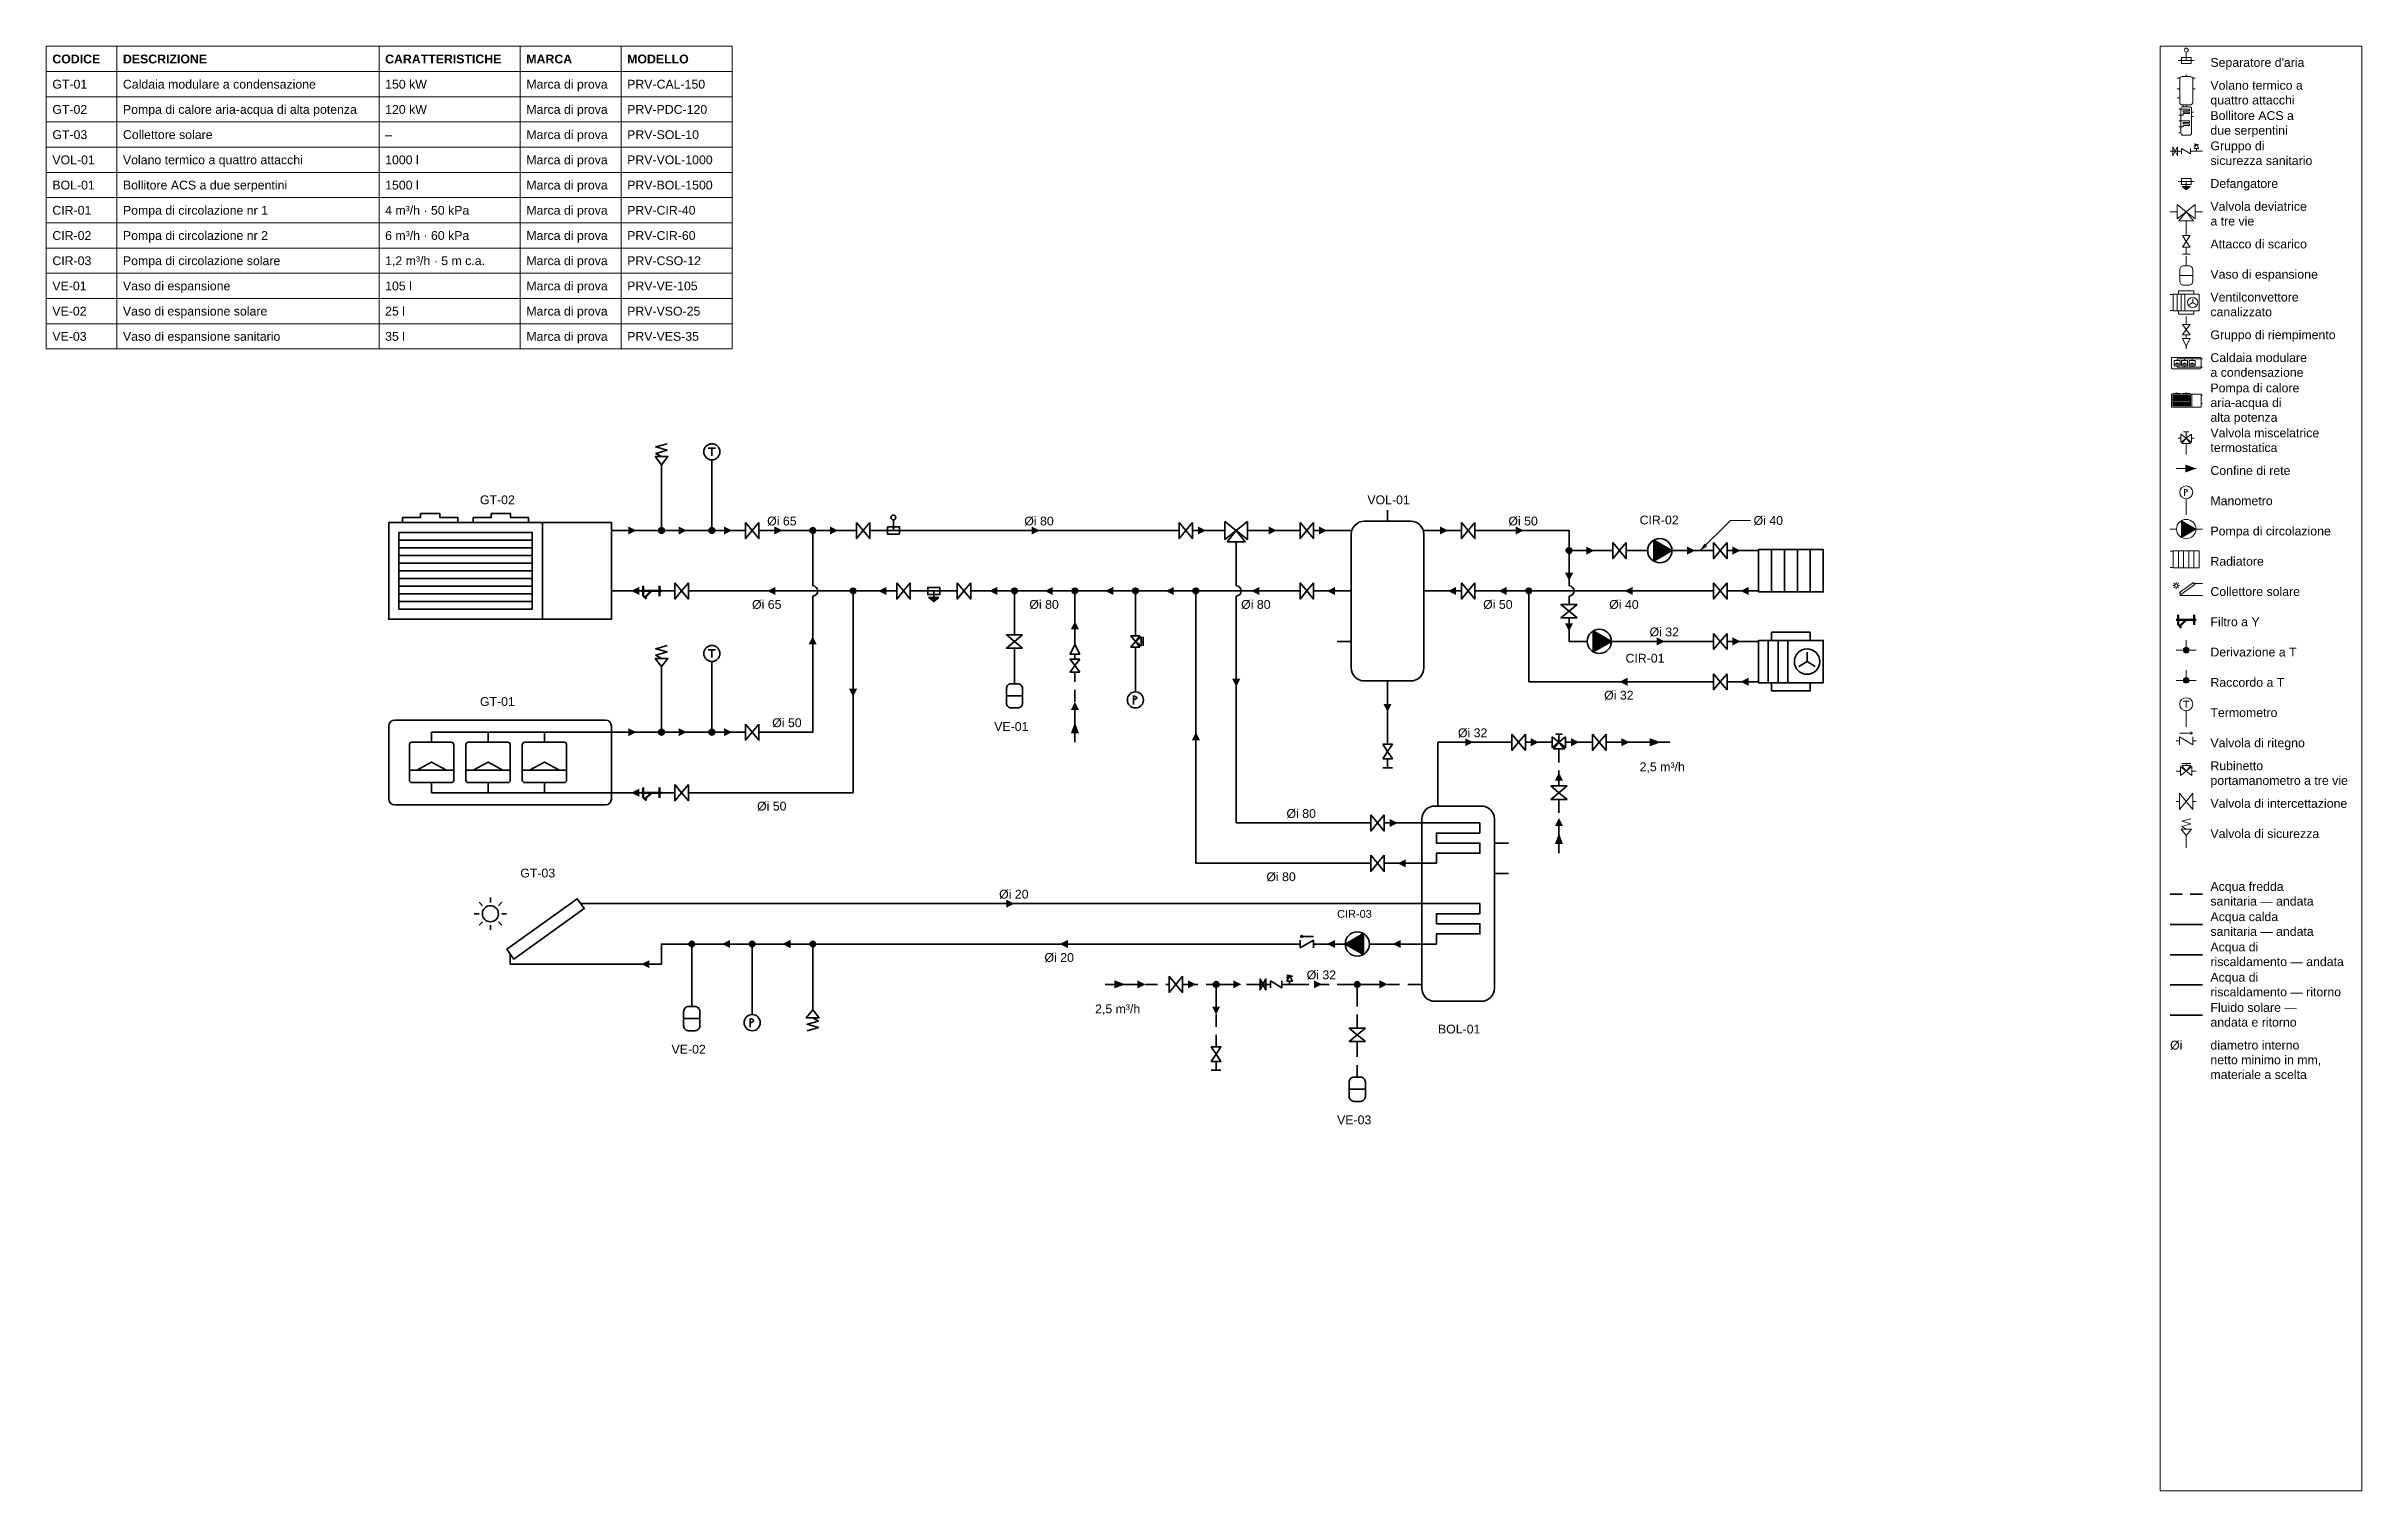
# Model space of a CAD drawing. Header units: millimetres. Extents: x 10 to 584, y 46 to 404.
import ezdxf

# ---------------------------------------------------------------- set-up
doc = ezdxf.new("R2010")
doc.units = ezdxf.units.MM
doc.linetypes.add('NOVEC_TRATTO_3_2', pattern=[5, 3, -2])
for name, color, linetype, lineweight in [('M-ANNO-DIAM', 7, 'Continuous', 18), ('M-ANNO-IDEN', 7, 'Continuous', 18), ('M-ANNO-LEGN', 7, 'Continuous', 18), ('M-ANNO-SCHD', 7, 'Continuous', 18), ('M-DIAG-EQPM', 7, 'Continuous', 35)]:
    doc.layers.add(name, color=color, linetype=linetype, lineweight=lineweight)
for name, color, linetype, lineweight, true_color in [('M-HWTR-RETN', 142, 'Continuous', 35, 0x2471a3), ('M-HWTR-SPLY', 22, 'Continuous', 35, 0xc0392b), ('M-SOLR-RETN', 222, 'Continuous', 35, 0xc71585), ('M-SOLR-SPLY', 222, 'Continuous', 35, 0xc71585), ('P-DOMW-CPIP', 161, 'NOVEC_TRATTO_3_2', 35, 0x5dade2), ('P-DOMW-HPIP', 30, 'Continuous', 35, 0xd68910)]:
    doc.layers.add(name, color=color, linetype=linetype, lineweight=lineweight, true_color=true_color)
doc.styles.add('NOVEC_ARIAL', font='arial.ttf')
doc.styles.add('NOVEC_ARIAL_GRASSETTO', font='arialbd.ttf')

# ---------------------------------------------------------------- blocks, each defined once
blk = doc.blocks.new('NoveC_FlowArrow')
h = blk.add_hatch(color=0)
h.dxf.hatch_style = 1
h.paths.add_polyline_path([(0, 0), (-2, 1), (-2, -1)])
blk = doc.blocks.new('NoveC_SolarCollector')
at = {"color": 0, "linetype": 'Continuous', "lineweight": -2}
for p, q in [((5.6201, -5.5201), (4.7716, -4.6716)), ((7.6, -4.7), (7.6, -3.5)), ((9.5799, -5.5201), (10.4284, -4.6716)), ((40, -5), (30, -5)), ((4.8, -7.5), (3.6, -7.5)), ((5.6201, -9.4799), (4.7716, -10.3284)), ((7.6, -10.3), (7.6, -11.5)), ((9.5799, -9.4799), (10.4284, -10.3284)), ((10.4, -7.5), (11.6, -7.5))]:
    blk.add_line(p, q, dxfattribs=at)
blk.add_lwpolyline([(11.6281, -16.2794), (13.3719, -18.7206), (30.8719, -6.2206), (29.1281, -3.7794)], close=True, dxfattribs=at)
blk.add_lwpolyline([(40, -20), (12.5, -20), (12.5, -17.5)], dxfattribs=at)
blk.add_circle((7.6, -7.5), 2, dxfattribs=at)
blk = doc.blocks.new('NoveC_TeeBranch')
at = {"linetype": 'Continuous', "lineweight": -2}
h = blk.add_hatch(color=0, dxfattribs=at)
h.dxf.hatch_style = 1
h.paths.add_polyline_path([(1.8, -2.5, 1), (3.2, -2.5, 1)])
at = {"color": 0, "linetype": 'Continuous', "lineweight": -2}
for p, q in [((2.5, 0), (2.5, -2.5)), ((0, -2.5), (5, -2.5))]:
    blk.add_line(p, q, dxfattribs=at)
blk.add_circle((2.5, -2.5), 0.7, dxfattribs=at)
blk = doc.blocks.new('NoveC_NetworkBoundary')
at = {"color": 0, "linetype": 'Continuous', "lineweight": -2}
blk.add_line((0, -2.5), (5, -2.5), dxfattribs=at)
blk = doc.blocks.new('NoveC_DrainConnection')
at = {"color": 0, "linetype": 'Continuous', "lineweight": -2}
for p, q in [((2.5, 0), (2.5, -3)), ((1.3, -8.8), (3.7, -8.8)), ((2.5, -6.6), (2.5, -8.8))]:
    blk.add_line(p, q, dxfattribs=at)
for points in [[(1.3, -3), (3.7, -3), (2.5, -4.8)], [(1.3, -6.6), (3.7, -6.6), (2.5, -4.8)]]:
    blk.add_lwpolyline(points, close=True, dxfattribs=at)
blk = doc.blocks.new('NoveC_ExpansionConnection')
at = {"color": 0, "linetype": 'Continuous', "lineweight": -2}
for p, q in [((2.5, 0), (2.5, -3)), ((0.5, -6), (4.5, -6))]:
    blk.add_line(p, q, dxfattribs=at)
blk.add_lwpolyline([(1.7, -3), (3.3, -3, -0.414214), (4.5, -4.2), (4.5, -7.8, -0.414214), (3.3, -9), (1.7, -9, -0.414214), (0.5, -7.8), (0.5, -4.2, -0.414214)], format="xyb", close=True, dxfattribs=at)
blk = doc.blocks.new('NoveC_GasBoilerModular')
at = {"color": 0, "linetype": 'Continuous', "lineweight": -2}
for p, q in [((13, -7.5), (13, -5)), ((60, -5), (13, -5)), ((27, -7.5), (27, -5)), ((41, -7.5), (41, -5)), ((7.5, -14.4), (18.5, -14.4)), ((21.5, -14.4), (32.5, -14.4)), ((35.5, -14.4), (46.5, -14.4)), ((13, -17.5), (13, -20)), ((60, -20), (13, -20)), ((27, -17.5), (27, -20)), ((41, -17.5), (41, -20))]:
    blk.add_line(p, q, dxfattribs=at)
for points in [[(3.9, -2), (56.1, -2, -0.41421356), (57.6, -3.5), (57.6, -21.5, -0.41421356), (56.1, -23), (3.9, -23, -0.41421356), (2.4, -21.5), (2.4, -3.5, -0.41421356)], [(8.1, -7.5), (17.9, -7.5, -0.41421356), (18.5, -8.1), (18.5, -16.9, -0.41421356), (17.9, -17.5), (8.1, -17.5, -0.41421356), (7.5, -16.9), (7.5, -8.1, -0.41421356)], [(22.1, -7.5), (31.9, -7.5, -0.41421356), (32.5, -8.1), (32.5, -16.9, -0.41421356), (31.9, -17.5), (22.1, -17.5, -0.41421356), (21.5, -16.9), (21.5, -8.1, -0.41421356)], [(36.1, -7.5), (45.9, -7.5, -0.41421356), (46.5, -8.1), (46.5, -16.9, -0.41421356), (45.9, -17.5), (36.1, -17.5, -0.41421356), (35.5, -16.9), (35.5, -8.1, -0.41421356)]]:
    blk.add_lwpolyline(points, format="xyb", close=True, dxfattribs=at)
for points in [[(9.315, -14.4), (13, -12.4101), (16.685, -14.4)], [(23.315, -14.4), (27, -12.4101), (30.685, -14.4)], [(37.315, -14.4), (41, -12.4101), (44.685, -14.4)]]:
    blk.add_lwpolyline(points, dxfattribs=at)
blk = doc.blocks.new('NoveC_HeatPumpAirWaterLarge')
at = {"color": 0, "linetype": 'Continuous', "lineweight": -2}
for p, q in [((40.488, -3), (40.488, -27)), ((60, -5), (57.6, -5)), ((4.9, -7.4), (37.988, -7.4)), ((4.9, -9.3), (37.988, -9.3)), ((4.9, -11.2), (37.988, -11.2)), ((4.9, -13.1), (37.988, -13.1)), ((4.9, -15), (37.988, -15)), ((4.9, -16.9), (37.988, -16.9)), ((4.9, -18.8), (37.988, -18.8)), ((4.9, -20.7), (37.988, -20.7)), ((4.9, -22.6), (37.988, -22.6)), ((60, -20), (57.6, -20))]:
    blk.add_line(p, q, dxfattribs=at)
for points in [[(2.4, -3), (57.6, -3), (57.6, -27), (2.4, -27)], [(4.9, -5.5), (37.988, -5.5), (37.988, -24.5), (4.9, -24.5)]]:
    blk.add_lwpolyline(points, close=True, dxfattribs=at)
for points in [[(5.8279, -3), (5.8279, -1.8), (10.2842, -1.8), (10.2842, -0.8), (15.0833, -0.8), (15.0833, -1.8), (19.5396, -1.8), (19.5396, -3)], [(23.3484, -3), (23.3484, -1.8), (27.8047, -1.8), (27.8047, -0.8), (32.6038, -0.8), (32.6038, -1.8), (37.0601, -1.8), (37.0601, -3)]]:
    blk.add_lwpolyline(points, dxfattribs=at)
blk = doc.blocks.new('NoveC_DhwCylinderTwinCoil')
at = {"color": 0, "linetype": 'Continuous', "lineweight": -2}
for p, q in [((7.5, 0), (7.5, -3.3)), ((25, -12.5), (21.5, -12.5)), ((25, -20), (21.5, -20)), ((0, -47.5), (3.5, -47.5))]:
    blk.add_line(p, q, dxfattribs=at)
blk.add_lwpolyline([(6.74, -3.3), (18.26, -3.3, -0.414214), (21.5, -6.54), (21.5, -48.46, -0.414214), (18.26, -51.7), (6.74, -51.7, -0.414214), (3.5, -48.46), (3.5, -6.54, -0.414214)], format="xyb", close=True, dxfattribs=at)
for points in [[(0, -7.5), (7.1, -7.5), (17.9, -7.5), (17.9, -10), (7.1, -10), (7.1, -12.5), (17.9, -12.5), (17.9, -15), (7.1, -15), (7.1, -17.5), (0, -17.5)], [(0, -27.5), (7.1, -27.5), (17.9, -27.5), (17.9, -30), (7.1, -30), (7.1, -32.5), (17.9, -32.5), (17.9, -35), (7.1, -35), (7.1, -37.5), (0, -37.5)]]:
    blk.add_lwpolyline(points, dxfattribs=at)
blk = doc.blocks.new('NoveC_BufferFourPort')
at = {"color": 0, "linetype": 'Continuous', "lineweight": -2}
for p, q in [((12.5, 0), (12.5, -2.7)), ((0, -5), (3.5, -5)), ((25, -5), (21.5, -5)), ((0, -20), (3.5, -20)), ((25, -20), (21.5, -20)), ((0, -32.5), (3.5, -32.5)), ((12.5, -45), (12.5, -42.3))]:
    blk.add_line(p, q, dxfattribs=at)
blk.add_lwpolyline([(6.74, -2.7), (18.26, -2.7, -0.414214), (21.5, -5.94), (21.5, -39.06, -0.414214), (18.26, -42.3), (6.74, -42.3, -0.414214), (3.5, -39.06), (3.5, -5.94, -0.414214)], format="xyb", close=True, dxfattribs=at)
blk = doc.blocks.new('NoveC_MixingValveThermostatic')
at = {"color": 0, "linetype": 'Continuous', "lineweight": -2}
for p, q in [((0, -5), (0.85, -5)), ((1.7, -3), (3.3, -3)), ((2.5, -5), (2.5, -3)), ((4.15, -5), (5, -5)), ((2.5, -6.65), (2.5, -10))]:
    blk.add_line(p, q, dxfattribs=at)
for points in [[(0.85, -3.68), (0.85, -6.32), (2.5, -5)], [(1.18, -6.65), (3.82, -6.65), (2.5, -5)], [(4.15, -3.68), (4.15, -6.32), (2.5, -5)]]:
    blk.add_lwpolyline(points, close=True, dxfattribs=at)
blk = doc.blocks.new('NoveC_FanCoilDucted')
at = {"color": 0, "linetype": 'Continuous', "lineweight": -2}
for p, q in [((0, -2.5), (2, -2.5)), ((4.4, -2.25), (4.4, -12.75)), ((6.8, -2.25), (6.8, -12.75)), ((9.2, -2.25), (9.2, -12.75)), ((14, -7.5), (14, -5.1375)), ((14, -7.5), (11.9525, -8.697)), ((14, -7.5), (16.0475, -8.697)), ((0, -12.5), (2, -12.5))]:
    blk.add_line(p, q, dxfattribs=at)
blk.add_lwpolyline([(2, -2.25), (18, -2.25), (18, -12.75), (2, -12.75)], close=True, dxfattribs=at)
for points in [[(5.2, -2.25), (5.2, -0.225), (14.8, -0.225), (14.8, -2.25)], [(5.2, -12.75), (5.2, -14.775), (14.8, -14.775), (14.8, -12.75)]]:
    blk.add_lwpolyline(points, dxfattribs=at)
blk.add_circle((14, -7.5), 3.15, dxfattribs=at)
blk = doc.blocks.new('NoveC_Radiator')
at = {"color": 0, "linetype": 'Continuous', "lineweight": -2}
for p, q in [((0, -2.5), (2, -2.5)), ((5.2, -2.25), (5.2, -12.75)), ((8.4, -2.25), (8.4, -12.75)), ((11.6, -2.25), (11.6, -12.75)), ((14.8, -2.25), (14.8, -12.75)), ((0, -12.5), (2, -12.5))]:
    blk.add_line(p, q, dxfattribs=at)
blk.add_lwpolyline([(2, -2.25), (18, -2.25), (18, -12.75), (2, -12.75)], close=True, dxfattribs=at)
blk = doc.blocks.new('NoveC_ValveSafety')
at = {"color": 0, "linetype": 'Continuous', "lineweight": -2}
blk.add_line((2.5, -10), (2.5, -6.2), dxfattribs=at)
blk.add_lwpolyline([(0.9, -4.2), (4.1, -4.2), (2.5, -6.2)], close=True, dxfattribs=at)
blk.add_lwpolyline([(2.5, -4.2), (1.1, -3.4), (3.9, -2.6), (1.1, -1.8), (3.9, -1)], dxfattribs=at)
blk = doc.blocks.new('NoveC_Thermometer')
at = {"color": 0, "linetype": 'Continuous', "lineweight": -2}
blk.add_line((2.5, -10), (2.5, -5), dxfattribs=at)
blk.add_circle((2.5, -3), 2, dxfattribs=at)
blk = doc.blocks.new('NoveC_Thermometer_Lettera')
at = {"color": 0, "linetype": 'Continuous', "lineweight": -2}
for p, q in [((-0.9, 0.9), (0.9, 0.9)), ((0, 0.9), (0, -1))]:
    blk.add_line(p, q, dxfattribs=at)
blk = doc.blocks.new('NoveC_TeeJunction')
at = {"linetype": 'Continuous', "lineweight": -2}
h = blk.add_hatch(color=0, dxfattribs=at)
h.dxf.hatch_style = 1
h.paths.add_polyline_path([(1.8, -2.5, 1), (3.2, -2.5, 1)])
at = {"color": 0, "linetype": 'Continuous', "lineweight": -2}
for p, q in [((2.5, 0), (2.5, -2.5)), ((0, -2.5), (5, -2.5))]:
    blk.add_line(p, q, dxfattribs=at)
blk.add_circle((2.5, -2.5), 0.7, dxfattribs=at)
blk = doc.blocks.new('NoveC_DivertingValve3way')
at = {"color": 0, "linetype": 'Continuous', "lineweight": -2}
for p, q in [((0, -5), (2.2, -5)), ((7.8, -5), (10, -5)), ((5, -7.8), (5, -10))]:
    blk.add_line(p, q, dxfattribs=at)
for points in [[(2.2, -2.76), (2.2, -7.24), (5, -5)], [(2.76, -7.8), (7.24, -7.8), (5, -5)], [(7.8, -2.76), (7.8, -7.24), (5, -5)]]:
    blk.add_lwpolyline(points, close=True, dxfattribs=at)
blk = doc.blocks.new('NoveC_FillingUnit')
at = {"color": 0, "linetype": 'Continuous', "lineweight": -2}
for p, q in [((2.5, 0), (2.5, -2.4)), ((2.5, -5.6), (2.5, -6.8)), ((2.5, -9.2), (2.5, -10))]:
    blk.add_line(p, q, dxfattribs=at)
for points in [[(1.3, -2.4), (3.7, -2.4), (2.5, -4)], [(1.3, -5.6), (3.7, -5.6), (2.5, -4)], [(1.3, -6.8), (3.7, -6.8), (2.5, -9.2)]]:
    blk.add_lwpolyline(points, close=True, dxfattribs=at)
blk = doc.blocks.new('NoveC_PressureGauge')
at = {"color": 0, "linetype": 'Continuous', "lineweight": -2}
blk.add_line((2.5, -10), (2.5, -5), dxfattribs=at)
blk.add_circle((2.5, -3), 2, dxfattribs=at)
blk = doc.blocks.new('NoveC_PressureGauge_Lettera')
at = {"color": 0, "linetype": 'Continuous', "lineweight": -2}
blk.add_line((-0.5, 1), (-0.5, -1.1), dxfattribs=at)
blk.add_lwpolyline([(-0.5, 1), (-0.24, 0.92), (-0.03, 0.83), (0.14, 0.75), (0.26, 0.67), (0.33, 0.58), (0.35, 0.5), (0.33, 0.42), (0.26, 0.33), (0.14, 0.25), (-0.03, 0.17), (-0.24, 0.08), (-0.5, 0)], dxfattribs=at)
blk = doc.blocks.new('NoveC_ValveIsolation')
at = {"color": 0, "linetype": 'Continuous', "lineweight": -2}
for p, q in [((0, -2.5), (0.8333, -2.5)), ((4.1667, -2.5), (5, -2.5))]:
    blk.add_line(p, q, dxfattribs=at)
for points in [[(0.8333, -0.5), (0.8333, -4.5), (2.5, -2.5)], [(4.1667, -0.5), (4.1667, -4.5), (2.5, -2.5)]]:
    blk.add_lwpolyline(points, close=True, dxfattribs=at)
blk = doc.blocks.new('NoveC_DhwSafetyGroup')
at = {"color": 0, "linetype": 'Continuous', "lineweight": -2}
for p, q in [((0, -2.5), (3.5, -2.5)), ((3.5, -1.66), (3.5, -3.34)), ((3.5, -1.66), (6.3, -3.34)), ((6.3, -1.66), (6.3, -3.34)), ((6.3, -2.5), (10, -2.5)), ((8.2, -2.5), (8.2, -1.7))]:
    blk.add_line(p, q, dxfattribs=at)
for points in [[(0.9, -1.1), (0.9, -3.9), (1.6, -2.5)], [(2.3, -1.1), (2.3, -3.9), (1.6, -2.5)], [(7.5, -1.7), (8.9, -1.7), (8.2, -0.3)]]:
    blk.add_lwpolyline(points, close=True, dxfattribs=at)
blk.add_lwpolyline([(8.2, -0.3), (7.5, -0.8), (8.9, -0.5), (7.5, -0.2)], dxfattribs=at)
blk = doc.blocks.new('NoveC_Strainer')
at = {"color": 0, "linetype": 'Continuous', "lineweight": -2}
for p, q in [((0, -2.5), (5, -2.5)), ((0.5, -1.25), (0.5, -3.75)), ((0.5464, -3.7464), (1.2536, -4.4536)), ((2.5, -2.5), (0.9, -4.1)), ((4.5, -1.25), (4.5, -3.75))]:
    blk.add_line(p, q, dxfattribs=at)
blk = doc.blocks.new('NoveC_AirSeparator')
at = {"color": 0, "linetype": 'Continuous', "lineweight": -2}
for p, q in [((0, -5), (5, -5)), ((2.5, -5), (2.5, -2.4))]:
    blk.add_line(p, q, dxfattribs=at)
blk.add_lwpolyline([(1, -4.1), (4, -4.1), (4, -5.9), (1, -5.9)], close=True, dxfattribs=at)
blk.add_circle((2.5, -1.8), 0.6, dxfattribs=at)
blk = doc.blocks.new('NoveC_DirtSeparator')
at = {"linetype": 'Continuous', "lineweight": -2}
h = blk.add_hatch(color=0, dxfattribs=at)
h.dxf.hatch_style = 1
h.paths.add_polyline_path([(1.25, -6.6), (3.75, -6.6), (2.5, -7.6)])
at = {"color": 0, "linetype": 'Continuous', "lineweight": -2}
for p, q in [((0, -5), (5, -5)), ((2.5, -5), (2.5, -7.6))]:
    blk.add_line(p, q, dxfattribs=at)
for points in [[(1, -4.1), (4, -4.1), (4, -5.9), (1, -5.9)], [(1.25, -6.6), (3.75, -6.6), (2.5, -7.6)]]:
    blk.add_lwpolyline(points, close=True, dxfattribs=at)
blk = doc.blocks.new('NoveC_PumpCirculator')
at = {"linetype": 'Continuous', "lineweight": -2}
h = blk.add_hatch(color=0, dxfattribs=at)
h.dxf.hatch_style = 1
h.paths.add_polyline_path([(3.5, -2.402), (3.5, -7.598), (8, -5)])
at = {"color": 0, "linetype": 'Continuous', "lineweight": -2}
for p, q in [((0, -5), (2, -5)), ((8, -5), (10, -5))]:
    blk.add_line(p, q, dxfattribs=at)
blk.add_lwpolyline([(3.5, -2.402), (3.5, -7.598), (8, -5)], close=True, dxfattribs=at)
blk.add_circle((5, -5), 3, dxfattribs=at)
blk = doc.blocks.new('NoveC_ValveCheck')
at = {"color": 0, "linetype": 'Continuous', "lineweight": -2}
for p, q in [((0, -2.5), (0.85, -2.5)), ((0.85, -0.6), (4.15, -0.6)), ((0.85, -1.51), (0.85, -3.49)), ((0.85, -1.51), (4.15, -3.49)), ((4.15, -0.6), (3.55, -0.3)), ((4.15, -0.6), (3.55, -0.9)), ((4.15, -1.51), (4.15, -3.49)), ((4.15, -2.5), (5, -2.5))]:
    blk.add_line(p, q, dxfattribs=at)
blk = doc.blocks.new('NoveC_ValveGaugeCock3way')
at = {"color": 0, "linetype": 'Continuous', "lineweight": -2}
for p, q in [((0, -2.5), (1.1, -2.5)), ((1.38, -0.6), (3.62, -0.6)), ((2.5, -1.1), (2.5, -0.6)), ((3.9, -2.5), (5, -2.5))]:
    blk.add_line(p, q, dxfattribs=at)
for points in [[(1.1, -1.38), (1.1, -3.62), (2.5, -2.5)], [(1.38, -1.1), (3.62, -1.1), (2.5, -2.5)], [(3.9, -1.38), (3.9, -3.62), (2.5, -2.5)]]:
    blk.add_lwpolyline(points, close=True, dxfattribs=at)

msp = doc.modelspace()

# ---------------------------------------------------------------- linework, layer by layer
at = {"layer": 'M-ANNO-DIAM'}
for p, q in [((420, 279), (427.5, 286.5)), ((427.5, 286.5), (432.5, 286.5))]:
    msp.add_line(p, q, dxfattribs=at)
msp.add_solid([(420, 279), (421.0607, 280.7678), (421.7678, 280.0607)], dxfattribs=at)
at = {"layer": 'M-ANNO-LEGN', "color": 161, "linetype": 'NOVEC_TRATTO_3_2', "lineweight": 35, "true_color": 0x5dade2}
msp.add_line((536.5, 193.84875), (544.5, 193.84875), dxfattribs=at)
at = {"layer": 'M-ANNO-LEGN', "color": 30, "linetype": 'Continuous', "lineweight": 35, "true_color": 0xd68910}
msp.add_line((536.5, 186.34875), (544.5, 186.34875), dxfattribs=at)
at = {"layer": 'M-ANNO-LEGN', "color": 22, "linetype": 'Continuous', "lineweight": 35, "true_color": 0xc0392b}
msp.add_line((536.5, 178.84875), (544.5, 178.84875), dxfattribs=at)
at = {"layer": 'M-ANNO-LEGN', "color": 142, "linetype": 'Continuous', "lineweight": 35, "true_color": 0x2471a3}
msp.add_line((536.5, 171.34875), (544.5, 171.34875), dxfattribs=at)
at = {"layer": 'M-ANNO-LEGN', "color": 222, "linetype": 'Continuous', "lineweight": 35, "true_color": 0xc71585}
msp.add_line((536.5, 163.84875), (544.5, 163.84875), dxfattribs=at)
at = {"layer": 'M-ANNO-LEGN'}
msp.add_lwpolyline([(534, 404), (584, 404), (584, 46), (534, 46)], close=True, dxfattribs=at)
at = {"layer": 'M-ANNO-SCHD'}
for p, q in [((10, 404), (180, 404)), ((10, 404), (10, 329)), ((27.5, 404), (27.5, 329)), ((92.5, 404), (92.5, 329)), ((127.5, 404), (127.5, 329)), ((152.5, 404), (152.5, 329)), ((180, 404), (180, 329)), ((10, 397.75), (180, 397.75)), ((10, 391.5), (180, 391.5)), ((10, 385.25), (180, 385.25)), ((10, 379), (180, 379)), ((10, 372.75), (180, 372.75)), ((10, 366.5), (180, 366.5)), ((10, 360.25), (180, 360.25)), ((10, 354), (180, 354)), ((10, 347.75), (180, 347.75)), ((10, 341.5), (180, 341.5)), ((10, 335.25), (180, 335.25)), ((10, 329), (180, 329))]:
    msp.add_line(p, q, dxfattribs=at)
at = {"layer": 'M-HWTR-RETN', "flags": 128}
for points in [[(157.5, 269), (152.5, 269)], [(165, 269), (162.5, 269)], [(207.5, 269), (170, 269)], [(210, 266.5), (210, 219), (170, 219)], [(220, 269), (212.5, 269)], [(227.5, 269), (225, 269)], [(235, 269), (232.5, 269)], [(247.5, 269), (240, 269)], [(250, 266.5), (250, 259)], [(262.5, 269), (252.5, 269)], [(265, 256.5), (265, 266.5)], [(277.5, 269), (267.5, 269)], [(280, 266.5), (280, 259)], [(292.5, 269), (282.5, 269)], [(337.5, 201.5), (295, 201.5), (295, 266.5)], [(320, 269), (297.5, 269)], [(330, 269), (325, 269)], [(360, 269), (355, 269)], [(375, 269), (365, 269)], [(422.5, 246.5), (377.5, 246.5), (377.5, 266.5)], [(422.5, 269), (380, 269)], [(432.5, 269), (427.5, 269)], [(250, 254), (250, 249)], [(280, 254), (280, 249)], [(432.5, 246.5), (427.5, 246.5)], [(157.5, 219), (152.5, 219)], [(165, 219), (162.5, 219)], [(347.5, 201.5), (342.5, 201.5)]]:
    msp.add_lwpolyline(points, dxfattribs=at)
at = {"layer": 'M-HWTR-SPLY', "flags": 128}
for points in [[(162.5, 286.5), (162.5, 296.5)], [(175, 286.5), (175, 296.5)], [(152.5, 284), (160, 284)], [(165, 284), (172.5, 284)], [(177.5, 284), (182.5, 284)], [(187.5, 284), (197.5, 284)], [(200, 270.25), (200, 281.5)], [(202.5, 284), (210, 284)], [(215, 284), (217.5, 284)], [(222.5, 284), (290, 284)], [(295, 284), (300, 284)], [(310, 284), (320, 284)], [(325, 284), (330, 284)], [(355, 284), (360, 284)], [(365, 284), (387.5, 284), (387.5, 281.5)], [(305, 279), (305, 270.25)], [(387.5, 276.5), (387.5, 270.25)], [(390, 279), (397.5, 279)], [(402.5, 279), (405, 279)], [(415, 279), (422.5, 279)], [(427.5, 279), (432.5, 279)], [(187.5, 234), (200, 234), (200, 267.75)], [(305, 267.75), (305, 211.5), (337.5, 211.5)], [(387.5, 267.75), (387.5, 266.5)], [(387.5, 261.5), (387.5, 256.5), (390, 256.5)], [(400, 256.5), (422.5, 256.5)], [(427.5, 256.5), (432.5, 256.5)], [(162.5, 236.5), (162.5, 246.5)], [(175, 236.5), (175, 246.5)], [(342.5, 244), (342.5, 234)], [(152.5, 234), (160, 234)], [(165, 234), (172.5, 234)], [(177.5, 234), (182.5, 234)], [(342.5, 211.5), (347.5, 211.5)]]:
    msp.add_lwpolyline(points, dxfattribs=at)
at = {"layer": 'M-HWTR-SPLY', "linetype": 'Continuous'}
for centre in [(200, 269), (305, 269), (387.5, 269)]:
    msp.add_arc(centre, 1.25, 270, 90, dxfattribs=at)
at = {"layer": 'M-SOLR-RETN', "flags": 128}
for points in [[(167.5, 181.5), (162.5, 181.5), (162.5, 176.5), (152.5, 176.5)], [(170, 179), (170, 169)], [(182.5, 181.5), (172.5, 181.5)], [(185, 179), (185, 169)], [(197.5, 181.5), (187.5, 181.5)], [(200, 179), (200, 169)], [(320, 181.5), (202.5, 181.5)], [(330, 181.5), (325, 181.5)], [(347.5, 181.5), (340, 181.5)]]:
    msp.add_lwpolyline(points, dxfattribs=at)
at = {"layer": 'M-SOLR-SPLY', "flags": 128}
msp.add_lwpolyline([(152.5, 191.5), (347.5, 191.5)], dxfattribs=at)
at = {"layer": 'P-DOMW-CPIP', "flags": 128}
for points in [[(265, 236.5), (265, 246.5)], [(385, 221.5), (385, 226.5)], [(385, 209), (385, 216.5)], [(277.5, 171.5), (287.5, 171.5)], [(292.5, 171.5), (297.5, 171.5)], [(300, 169), (300, 159)], [(302.5, 171.5), (310, 171.5)], [(320, 171.5), (332.5, 171.5)], [(335, 169), (335, 161.5)], [(337.5, 171.5), (347.5, 171.5)], [(335, 156.5), (335, 151.5)]]:
    msp.add_lwpolyline(points, dxfattribs=at)
at = {"layer": 'P-DOMW-HPIP', "flags": 128}
for points in [[(355, 219), (355, 231.5), (372.5, 231.5)], [(377.5, 231.5), (382.5, 231.5)], [(387.5, 231.5), (392.5, 231.5)], [(397.5, 231.5), (407.5, 231.5)]]:
    msp.add_lwpolyline(points, dxfattribs=at)

# ---------------------------------------------------------------- block references
at = {"layer": 'M-ANNO-LEGN', "lineweight": 18}
for name, p, xscale, yscale in [('NoveC_AirSeparator', (538.5, 404.5), 0.8, 0.8), ('NoveC_BufferFourPort', (538.27778, 397), 0.17777777777777778, 0.17777777777777778), ('NoveC_DhwCylinderTwinCoil', (538.68182, 389.5), 0.14545454545454545, 0.14545454545454545), ('NoveC_DhwSafetyGroup', (536.5, 380), 0.8, 0.8), ('NoveC_DirtSeparator', (538.5, 374.5), 0.8, 0.8), ('NoveC_DivertingValve3way', (536.5, 367), 0.8, 0.8), ('NoveC_DrainConnection', (538.5, 359.5), 0.8, 0.8), ('NoveC_ExpansionConnection', (538.5, 352), 0.8, 0.8), ('NoveC_FanCoilDucted', (536.5, 343.5), 0.4, 0.4), ('NoveC_FillingUnit', (538.5, 337), 0.8, 0.8), ('NoveC_GasBoilerModular', (536.5, 327.16667), 0.13333333333333333, 0.13333333333333333), ('NoveC_HeatPumpAirWaterLarge', (536.5, 318.17437), 0.13333333333333333, 0.13333333333333333), ('NoveC_MixingValveThermostatic', (538.5, 310.84875), 0.8, 0.8), ('NoveC_PressureGauge', (538.5, 295.84875), 0.8, 0.8), ('NoveC_PressureGauge_Lettera', (540.5, 293.44875), 0.8, 0.8), ('NoveC_PumpCirculator', (536.5, 288.34875), 0.8, 0.8), ('NoveC_Radiator', (536.5, 279.84875), 0.4, 0.4), ('NoveC_SolarCollector', (536.5, 271.84875), 0.2, 0.2), ('NoveC_Thermometer', (538.5, 243.34875), 0.8, 0.8), ('NoveC_Thermometer_Lettera', (540.5, 240.94875), 0.8, 0.8), ('NoveC_ValveSafety', (538.5, 213.34875), 0.8, 0.8)]:
    msp.add_blockref(name, p, dxfattribs=dict(at, xscale=xscale, yscale=yscale))
for name, p in [('NoveC_NetworkBoundary', (538, 301.84875)), ('NoveC_TeeBranch', (538, 256.84875)), ('NoveC_TeeJunction', (538, 249.34875)), ('NoveC_ValveCheck', (538, 234.34875)), ('NoveC_ValveGaugeCock3way', (538, 226.84875)), ('NoveC_ValveIsolation', (538, 219.34875))]:
    msp.add_blockref(name, p, dxfattribs=at)
at = {"layer": 'M-ANNO-LEGN', "lineweight": 50}
msp.add_blockref('NoveC_Strainer', (538, 264.34875), dxfattribs=at)
at = {"layer": 'M-DIAG-EQPM'}
for name, p in [('NoveC_ValveSafety', (160, 306.5)), ('NoveC_Thermometer', (172.5, 306.5)), ('NoveC_Thermometer_Lettera', (175, 303.5)), ('NoveC_HeatPumpAirWaterLarge', (92.5, 289)), ('NoveC_AirSeparator', (217.5, 289)), ('NoveC_BufferFourPort', (330, 289)), ('NoveC_TeeBranch', (160, 286.5)), ('NoveC_TeeBranch', (172.5, 286.5)), ('NoveC_ValveIsolation', (182.5, 286.5)), ('NoveC_ValveIsolation', (210, 286.5)), ('NoveC_ValveIsolation', (290, 286.5)), ('NoveC_DivertingValve3way', (300, 289)), ('NoveC_ValveIsolation', (320, 286.5)), ('NoveC_ValveIsolation', (360, 286.5)), ('NoveC_PumpCirculator', (405, 284)), ('NoveC_ValveIsolation', (397.5, 281.5)), ('NoveC_ValveIsolation', (422.5, 281.5)), ('NoveC_Radiator', (432.5, 281.5)), ('NoveC_ValveIsolation', (165, 271.5)), ('NoveC_ValveIsolation', (220, 271.5)), ('NoveC_ValveIsolation', (235, 271.5)), ('NoveC_ValveIsolation', (320, 271.5)), ('NoveC_ValveIsolation', (360, 271.5)), ('NoveC_ValveIsolation', (422.5, 271.5)), ('NoveC_PumpCirculator', (390, 261.5)), ('NoveC_ValveIsolation', (422.5, 259)), ('NoveC_FanCoilDucted', (432.5, 259)), ('NoveC_ValveSafety', (160, 256.5)), ('NoveC_Thermometer', (172.5, 256.5)), ('NoveC_Thermometer_Lettera', (175, 253.5)), ('NoveC_ExpansionConnection', (247.5, 249)), ('NoveC_ValveIsolation', (422.5, 249)), ('NoveC_PressureGauge_Lettera', (280, 242)), ('NoveC_GasBoilerModular', (92.5, 239)), ('NoveC_TeeBranch', (160, 236.5)), ('NoveC_TeeBranch', (172.5, 236.5)), ('NoveC_ValveIsolation', (182.5, 236.5)), ('NoveC_DrainConnection', (340, 234)), ('NoveC_ValveIsolation', (372.5, 234)), ('NoveC_MixingValveThermostatic', (382.5, 236.5)), ('NoveC_ValveIsolation', (392.5, 234)), ('NoveC_ValveIsolation', (165, 221.5)), ('NoveC_DhwCylinderTwinCoil', (347.5, 219)), ('NoveC_ValveIsolation', (337.5, 214)), ('NoveC_ValveIsolation', (337.5, 204)), ('NoveC_SolarCollector', (112.5, 196.5)), ('NoveC_ValveIsolation', (287.5, 174)), ('NoveC_DhwSafetyGroup', (310, 174)), ('NoveC_ExpansionConnection', (167.5, 169)), ('NoveC_NetworkBoundary', (272.5, 174)), ('NoveC_PressureGauge_Lettera', (185, 162)), ('NoveC_DrainConnection', (297.5, 159)), ('NoveC_ExpansionConnection', (332.5, 151.5))]:
    msp.add_blockref(name, p, dxfattribs=at)
for name, p, xscale in [('NoveC_FlowArrow', (543, 299.34875), 1.375), ('NoveC_DirtSeparator', (232.5, 274), -1), ('NoveC_FlowArrow', (410.25, 231.5), 1.375), ('NoveC_NetworkBoundary', (412.5, 234), -1), ('NoveC_ValveCheck', (325, 184), -1), ('NoveC_PumpCirculator', (340, 186.5), -1), ('NoveC_FlowArrow', (277.5, 171.5), 1.375)]:
    msp.add_blockref(name, p, dxfattribs=dict(at, xscale=xscale))
for name, p, rotation in [('NoveC_TeeJunction', (202.5, 281.5), 180), ('NoveC_TeeJunction', (390, 281.5), 270), ('NoveC_TeeJunction', (212.5, 266.5), 180), ('NoveC_TeeBranch', (252.5, 266.5), 180), ('NoveC_TeeBranch', (267.5, 266.5), 180), ('NoveC_TeeBranch', (282.5, 266.5), 180), ('NoveC_TeeJunction', (297.5, 266.5), 180), ('NoveC_TeeJunction', (380, 266.5), 180), ('NoveC_ValveIsolation', (390, 266.5), 270), ('NoveC_ValveIsolation', (252.5, 259), 270), ('NoveC_ValveGaugeCock3way', (282.5, 259), 270), ('NoveC_FillingUnit', (267.5, 246.5), 180), ('NoveC_PressureGauge', (282.5, 239), 180), ('NoveC_ValveIsolation', (387.5, 221.5), 270), ('NoveC_TeeBranch', (172.5, 179), 180), ('NoveC_TeeBranch', (187.5, 179), 180), ('NoveC_TeeBranch', (202.5, 179), 180), ('NoveC_PressureGauge', (187.5, 159), 180), ('NoveC_ValveSafety', (202.5, 159), 180), ('NoveC_TeeBranch', (302.5, 169), 180), ('NoveC_TeeBranch', (337.5, 169), 180), ('NoveC_ValveIsolation', (337.5, 161.5), 270)]:
    msp.add_blockref(name, p, dxfattribs=dict(at, rotation=rotation))
at = {"layer": 'M-DIAG-EQPM', "lineweight": 50}
for p in [(157.5, 271.5), (157.5, 221.5)]:
    msp.add_blockref('NoveC_Strainer', p, dxfattribs=at)
at = {"layer": 'M-DIAG-EQPM'}
for name, p, xscale, rotation in [('NoveC_FlowArrow', (265, 236.5), 1.375, 90), ('NoveC_NetworkBoundary', (267.5, 231.5), -1, 270), ('NoveC_FlowArrow', (385, 209), 1.375, 90), ('NoveC_NetworkBoundary', (387.5, 204), -1, 270)]:
    msp.add_blockref(name, p, dxfattribs=dict(at, xscale=xscale, rotation=rotation))
at = {"layer": 'M-HWTR-RETN'}
for p, rotation in [((155, 269), 180), ((188.75, 269), 180), ((216.25, 269), 180), ((243.75, 269), 180), ((257.5, 269), 180), ((272.5, 269), 180), ((287.5, 269), 180), ((308.75, 269), 180), ((327.5, 269), 180), ((357.5, 269), 180), ((370, 269), 180), ((401.25, 269), 180), ((430, 269), 180), ((265, 261.5), 90), ((400, 246.5), 180), ((430, 246.5), 180), ((210, 242.75), 270), ((295, 234), 90), ((155, 219), 180), ((345, 201.5), 180)]:
    msp.add_blockref('NoveC_FlowArrow', p, dxfattribs=dict(at, rotation=rotation))
at = {"layer": 'M-HWTR-SPLY'}
for p in [(156.25, 284), (168.75, 284), (180, 284), (192.5, 284), (206.25, 284), (256.25, 284), (297.5, 284), (315, 284), (327.5, 284), (357.5, 284), (376.25, 284), (393.75, 279), (418.75, 279), (430, 279), (411.25, 256.5), (430, 256.5), (156.25, 234), (168.75, 234), (180, 234), (345, 211.5)]:
    msp.add_blockref('NoveC_FlowArrow', p, dxfattribs=at)
for p, rotation in [((387.5, 271.5), 270), ((387.5, 259), 270), ((200, 257.75), 90), ((305, 245.25), 270), ((342.5, 239), 270)]:
    msp.add_blockref('NoveC_FlowArrow', p, dxfattribs=dict(at, rotation=rotation))
at = {"layer": 'M-SOLR-RETN', "rotation": 180}
for p in [(177.5, 181.5), (192.5, 181.5), (261.25, 181.5), (327.5, 181.5), (343.75, 181.5), (157.5, 176.5)]:
    msp.add_blockref('NoveC_FlowArrow', p, dxfattribs=at)
at = {"layer": 'M-SOLR-SPLY'}
msp.add_blockref('NoveC_FlowArrow', (250, 191.5), dxfattribs=at)
at = {"layer": 'P-DOMW-CPIP'}
for p, rotation in [((265, 241.5), 90), ((385, 224), 90), ((385, 212.75), 90), ((300, 164), 270)]:
    msp.add_blockref('NoveC_FlowArrow', p, dxfattribs=dict(at, rotation=rotation))
for p in [(282.5, 171.5), (295, 171.5), (306.25, 171.5), (326.25, 171.5), (342.5, 171.5)]:
    msp.add_blockref('NoveC_FlowArrow', p, dxfattribs=at)
at = {"layer": 'P-DOMW-HPIP'}
for p in [(363.75, 231.5), (380, 231.5), (390, 231.5), (402.5, 231.5)]:
    msp.add_blockref('NoveC_FlowArrow', p, dxfattribs=at)

# ---------------------------------------------------------------- texts
at = {"layer": 'M-ANNO-DIAM', "style": 'NOVEC_ARIAL'}
for s, p in [('Øi 65', (188.70587, 285.25)), ('Øi 80', (252.45587, 285.25)), ('Øi 50', (372.45587, 285.25)), ('Øi 40', (433.25, 285.38875)), ('Øi 65', (184.95587, 264.575)), ('Øi 80', (253.70587, 264.575)), ('Øi 80', (306.20587, 264.575)), ('Øi 50', (366.20587, 264.575)), ('Øi 40', (397.45587, 264.575)), ('Øi 32', (407.45587, 257.75)), ('Øi 32', (396.20587, 242.075)), ('Øi 50', (189.95587, 235.25)), ('Øi 32', (359.95587, 232.75)), ('Øi 50', (186.20587, 214.575)), ('Øi 80', (317.45587, 212.75)), ('Øi 80', (312.45587, 197.075)), ('Øi 20', (246.20587, 192.75)), ('Øi 20', (257.45587, 177.075)), ('Øi 32', (322.45587, 172.75))]:
    msp.add_text(s, height=2.1844, dxfattribs=at).set_placement(p)
at = {"layer": 'M-ANNO-IDEN', "style": 'NOVEC_ARIAL'}
for s, height, p in [('GT-02', 2.1844, (117.5, 290.5)), ('VOL-01', 2.1844, (337.5, 290.5)), ('CIR-02', 2.1844, (405, 285.5)), ('CIR-01', 2.1844, (401.5, 251.2375)), ('GT-01', 2.1844, (117.5, 240.5)), ('VE-01', 2.1844, (245, 234.325)), ('2,5 m³/h', 2.1844, (405, 224.325)), ('GT-03', 2.1844, (127.5, 198)), ('CIR-03', 1.9417, (330, 188)), ('2,5 m³/h', 2.1844, (270, 164.325)), ('BOL-01', 2.1844, (355, 159.325)), ('VE-02', 2.1844, (165, 154.325)), ('VE-03', 2.1844, (330, 136.825))]:
    msp.add_text(s, height=height, dxfattribs=at).set_placement(p)
at = {"layer": 'M-ANNO-LEGN', "style": 'NOVEC_ARIAL'}
for s, p in [("Separatore d'aria", (546.5, 398.9125)), ('Volano termico a', (546.5, 393.2381)), ('quattro attacchi', (546.5, 389.5869)), ('Bollitore ACS a', (546.5, 385.7381)), ('due serpentini', (546.5, 382.0869)), ('Gruppo di', (546.5, 378.2381)), ('sicurezza sanitario', (546.5, 374.5869)), ('Defangatore', (546.5, 368.9125)), ('Valvola deviatrice', (546.5, 363.2381)), ('a tre vie', (546.5, 359.5869)), ('Attacco di scarico', (546.5, 353.9125)), ('Vaso di espansione', (546.5, 346.4125)), ('Ventilconvettore', (546.5, 340.7381)), ('canalizzato', (546.5, 337.0869)), ('Gruppo di riempimento', (546.5, 331.4125)), ('Caldaia modulare', (546.5, 325.7381)), ('a condensazione', (546.5, 322.0869)), ('aria-acqua di', (546.5, 314.5869)), ('Pompa di calore', (546.5, 318.2381)), ('alta potenza', (546.5, 310.9356)), ('Valvola miscelatrice', (546.5, 307.0869)), ('termostatica', (546.5, 303.4356)), ('Confine di rete', (546.5, 297.7612)), ('Manometro', (546.5, 290.2612)), ('Pompa di circolazione', (546.5, 282.7612)), ('Radiatore', (546.5, 275.2612)), ('Collettore solare', (546.5, 267.7612)), ('Filtro a Y', (546.5, 260.2612)), ('Derivazione a T', (546.5, 252.7612)), ('Raccordo a T', (546.5, 245.2612)), ('Termometro', (546.5, 237.7612)), ('Valvola di ritegno', (546.5, 230.2612)), ('Rubinetto', (546.5, 224.5869)), ('portamanometro a tre vie', (546.5, 220.9356)), ('Valvola di intercettazione', (546.5, 215.2612)), ('Valvola di sicurezza', (546.5, 207.7612)), ('Acqua fredda', (546.5, 194.6744)), ('Acqua calda', (546.5, 187.1744)), ('sanitaria — andata', (546.5, 191.0231)), ('sanitaria — andata', (546.5, 183.5231)), ('Acqua di', (546.5, 179.6744)), ('riscaldamento — andata', (546.5, 176.0231)), ('Acqua di', (546.5, 172.1744)), ('riscaldamento — ritorno', (546.5, 168.5231)), ('Fluido solare —', (546.5, 164.6744)), ('andata e ritorno', (546.5, 161.0231)), ('Øi', (536.5, 155.34875)), ('diametro interno', (546.5, 155.34875)), ('netto minimo in mm,', (546.5, 151.6975)), ('materiale a scelta', (546.5, 148.04625))]:
    msp.add_text(s, height=2.1844, dxfattribs=at).set_placement(p)
at = {"layer": 'M-ANNO-SCHD'}
for s, style, p in [('CODICE', 'NOVEC_ARIAL_GRASSETTO', (11.5, 399.76375)), ('DESCRIZIONE', 'NOVEC_ARIAL_GRASSETTO', (29, 399.76375)), ('CARATTERISTICHE', 'NOVEC_ARIAL_GRASSETTO', (94, 399.76375)), ('MARCA', 'NOVEC_ARIAL_GRASSETTO', (129, 399.76375)), ('MODELLO', 'NOVEC_ARIAL_GRASSETTO', (154, 399.76375)), ('GT-01', 'NOVEC_ARIAL', (11.5, 393.51375)), ('Caldaia modulare a condensazione', 'NOVEC_ARIAL', (29, 393.51375)), ('150 kW', 'NOVEC_ARIAL', (94, 393.51375)), ('Marca di prova', 'NOVEC_ARIAL', (129, 393.51375)), ('PRV-CAL-150', 'NOVEC_ARIAL', (154, 393.51375)), ('GT-02', 'NOVEC_ARIAL', (11.5, 387.26375)), ('Pompa di calore aria-acqua di alta potenza', 'NOVEC_ARIAL', (29, 387.26375)), ('120 kW', 'NOVEC_ARIAL', (94, 387.26375)), ('Marca di prova', 'NOVEC_ARIAL', (129, 387.26375)), ('PRV-PDC-120', 'NOVEC_ARIAL', (154, 387.26375)), ('GT-03', 'NOVEC_ARIAL', (11.5, 381.01375)), ('Collettore solare', 'NOVEC_ARIAL', (29, 381.01375)), ('–', 'NOVEC_ARIAL', (94, 381.01375)), ('Marca di prova', 'NOVEC_ARIAL', (129, 381.01375)), ('PRV-SOL-10', 'NOVEC_ARIAL', (154, 381.01375)), ('VOL-01', 'NOVEC_ARIAL', (11.5, 374.76375)), ('Volano termico a quattro attacchi', 'NOVEC_ARIAL', (29, 374.76375)), ('1000 l', 'NOVEC_ARIAL', (94, 374.76375)), ('Marca di prova', 'NOVEC_ARIAL', (129, 374.76375)), ('PRV-VOL-1000', 'NOVEC_ARIAL', (154, 374.76375)), ('BOL-01', 'NOVEC_ARIAL', (11.5, 368.51375)), ('Bollitore ACS a due serpentini', 'NOVEC_ARIAL', (29, 368.51375)), ('1500 l', 'NOVEC_ARIAL', (94, 368.51375)), ('Marca di prova', 'NOVEC_ARIAL', (129, 368.51375)), ('PRV-BOL-1500', 'NOVEC_ARIAL', (154, 368.51375)), ('CIR-01', 'NOVEC_ARIAL', (11.5, 362.26375)), ('Pompa di circolazione nr 1', 'NOVEC_ARIAL', (29, 362.26375)), ('4 m³/h · 50 kPa', 'NOVEC_ARIAL', (94, 362.26375)), ('Marca di prova', 'NOVEC_ARIAL', (129, 362.26375)), ('PRV-CIR-40', 'NOVEC_ARIAL', (154, 362.26375)), ('CIR-02', 'NOVEC_ARIAL', (11.5, 356.01375)), ('Pompa di circolazione nr 2', 'NOVEC_ARIAL', (29, 356.01375)), ('6 m³/h · 60 kPa', 'NOVEC_ARIAL', (94, 356.01375)), ('Marca di prova', 'NOVEC_ARIAL', (129, 356.01375)), ('PRV-CIR-60', 'NOVEC_ARIAL', (154, 356.01375)), ('CIR-03', 'NOVEC_ARIAL', (11.5, 349.76375)), ('Pompa di circolazione solare', 'NOVEC_ARIAL', (29, 349.76375)), ('1,2 m³/h · 5 m c.a.', 'NOVEC_ARIAL', (94, 349.76375)), ('Marca di prova', 'NOVEC_ARIAL', (129, 349.76375)), ('PRV-CSO-12', 'NOVEC_ARIAL', (154, 349.76375)), ('VE-01', 'NOVEC_ARIAL', (11.5, 343.51375)), ('Vaso di espansione', 'NOVEC_ARIAL', (29, 343.51375)), ('105 l', 'NOVEC_ARIAL', (94, 343.51375)), ('Marca di prova', 'NOVEC_ARIAL', (129, 343.51375)), ('PRV-VE-105', 'NOVEC_ARIAL', (154, 343.51375)), ('VE-02', 'NOVEC_ARIAL', (11.5, 337.26375)), ('Vaso di espansione solare', 'NOVEC_ARIAL', (29, 337.26375)), ('25 l', 'NOVEC_ARIAL', (94, 337.26375)), ('Marca di prova', 'NOVEC_ARIAL', (129, 337.26375)), ('PRV-VSO-25', 'NOVEC_ARIAL', (154, 337.26375)), ('VE-03', 'NOVEC_ARIAL', (11.5, 331.01375)), ('Vaso di espansione sanitario', 'NOVEC_ARIAL', (29, 331.01375)), ('35 l', 'NOVEC_ARIAL', (94, 331.01375)), ('Marca di prova', 'NOVEC_ARIAL', (129, 331.01375)), ('PRV-VES-35', 'NOVEC_ARIAL', (154, 331.01375))]:
    msp.add_text(s, height=2.1844, dxfattribs=dict(at, style=style)).set_placement(p)

doc.saveas('drawing.dxf')
